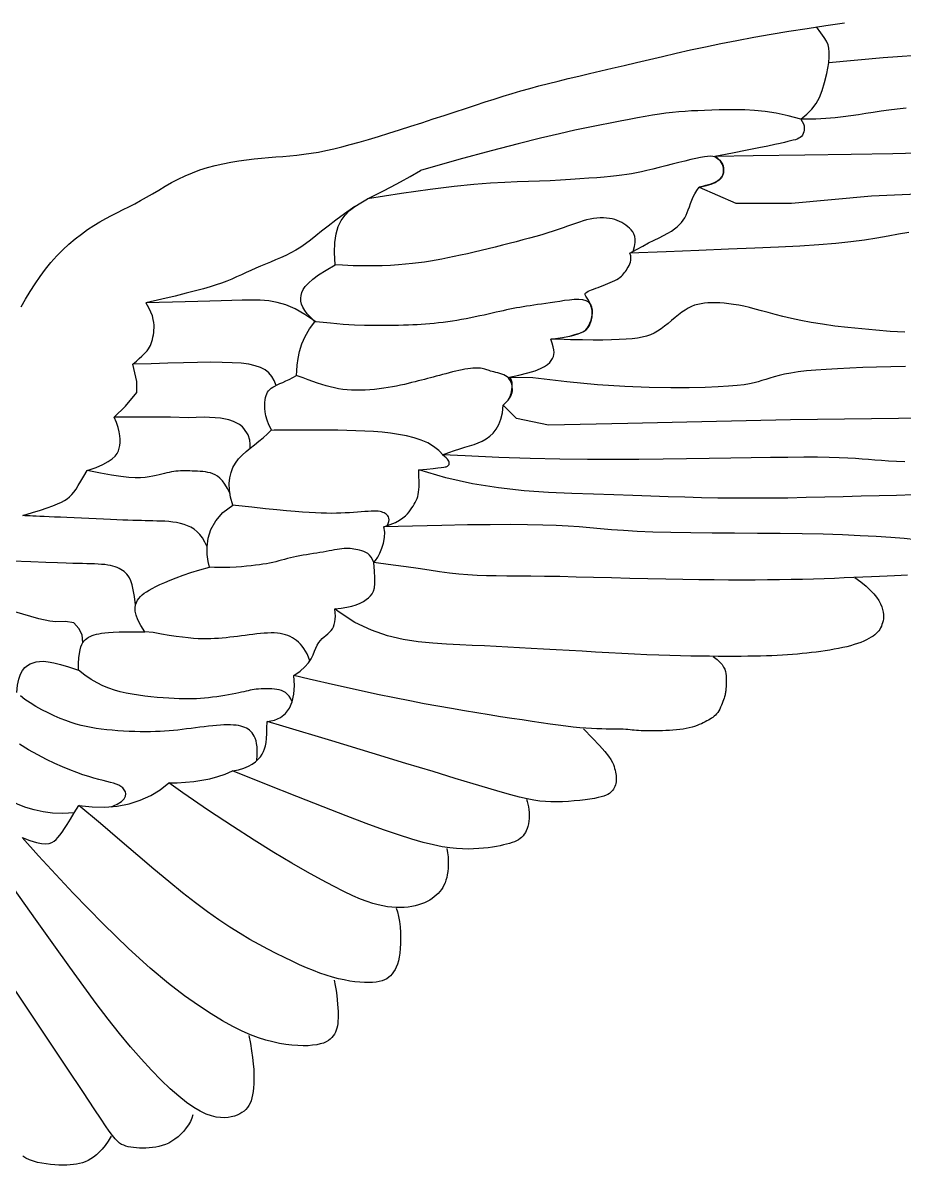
# Model space of a CAD drawing. Header units: millimetres. Extents: x 0 to 687901, y 0 to 346525.
# Drawn here: x 18051 to 18094.1, y 46508.7 to 46564.6 of the extents above; entities that cross this region are included whole.
import ezdxf

# ---------------------------------------------------------------- set-up
doc = ezdxf.new("R2010")
doc.units = ezdxf.units.MM
doc.layers.add('ARQ_Vista 01', color=1, linetype='Continuous')

# ---------------------------------------------------------------- blocks, each defined once
blk = doc.blocks.new('BRASÃO ESTADO PARANÁ')
at = {"layer": 'ARQ_Vista 01'}
for points in [[(3347.929, -30996.94), (3348.193, -30996.485), (3348.467, -30996.029), (3348.753, -30995.578), (3349.052, -30995.139), (3349.366, -30994.715), (3349.696, -30994.311), (3350.04, -30993.93), (3350.395, -30993.572), (3350.757, -30993.236), (3351.125, -30992.923), (3351.494, -30992.634), (3351.861, -30992.369), (3352.224, -30992.128), (3352.58, -30991.912), (3352.93, -30991.715), (3353.276, -30991.532), (3353.618, -30991.359), (3353.959, -30991.191), (3354.301, -30991.022), (3354.644, -30990.847), (3354.991, -30990.662), (3355.342, -30990.462), (3355.7, -30990.251), (3356.065, -30990.033), (3356.439, -30989.814), (3356.823, -30989.597), (3357.219, -30989.388), (3357.628, -30989.191), (3358.051, -30989.01), (3358.489, -30988.85), (3358.938, -30988.71), (3359.397, -30988.587), (3359.86, -30988.482), (3360.325, -30988.392), (3360.788, -30988.316), (3361.245, -30988.252), (3361.694, -30988.199), (3362.13, -30988.155), (3362.557, -30988.117), (3362.977, -30988.083), (3363.392, -30988.049), (3363.806, -30988.014), (3364.22, -30987.972), (3364.638, -30987.923), (3365.063, -30987.863), (3365.497, -30987.789), (3365.943, -30987.701), (3366.404, -30987.599), (3366.883, -30987.483), (3367.383, -30987.352), (3367.908, -30987.206), (3368.46, -30987.046), (3369.042, -30986.871), (3369.656, -30986.681), (3370.294, -30986.48), (3370.95, -30986.27), (3371.615, -30986.056), (3372.28, -30985.839), (3372.937, -30985.623), (3373.578, -30985.413), (3374.196, -30985.21), (3374.783, -30985.017), (3375.345, -30984.835), (3375.888, -30984.662), (3376.417, -30984.496), (3376.939, -30984.336), (3377.461, -30984.182), (3377.989, -30984.033), (3378.53, -30983.886), (3379.088, -30983.741), (3379.666, -30983.597), (3380.264, -30983.452), (3380.882, -30983.305), (3381.521, -30983.155), (3382.181, -30983.002), (3382.864, -30982.843), (3383.57, -30982.677), (3384.299, -30982.504), (3385.053, -30982.324), (3385.835, -30982.14), (3386.647, -30981.952), (3387.49, -30981.762), (3388.366, -30981.572), (3389.279, -30981.383), (3390.229, -30981.196), (3391.218, -30981.012), (3392.242, -30980.833), (3393.296, -30980.658), (3394.375, -30980.486), (3395.475, -30980.319), (3396.589, -30980.156)], [(3401.685, -30982.027), (3398.868, -30982.236), (3395.666, -30982.516)], [(3395.666, -30982.516), (3395.683, -30982.161), (3395.687, -30981.882), (3395.667, -30981.653), (3395.617, -30981.451), (3395.526, -30981.249), (3395.386, -30981.024), (3395.188, -30980.75), (3394.925, -30980.403)], [(3393.994, -30985.849), (3394.358, -30985.56), (3394.656, -30985.258), (3394.9, -30984.931), (3395.1, -30984.569), (3395.266, -30984.158), (3395.408, -30983.687), (3395.538, -30983.143), (3395.666, -30982.516)], [(3400.221, -30985.205), (3399.704, -30985.261), (3399.212, -30985.321), (3398.742, -30985.384), (3398.287, -30985.449), (3397.843, -30985.516), (3397.405, -30985.584), (3396.967, -30985.652), (3396.513, -30985.716), (3396.026, -30985.772), (3395.489, -30985.816), (3394.885, -30985.845), (3394.197, -30985.853), (3393.994, -30985.849)], [(3393.994, -30985.849), (3393.246, -30985.647), (3392.544, -30985.499), (3391.887, -30985.397), (3391.272, -30985.333), (3390.697, -30985.301), (3390.158, -30985.291), (3389.654, -30985.295), (3389.182, -30985.307), (3388.739, -30985.32), (3388.321, -30985.333), (3387.922, -30985.348), (3387.536, -30985.366), (3387.16, -30985.388), (3386.788, -30985.416), (3386.414, -30985.451), (3386.034, -30985.495), (3385.643, -30985.548), (3385.234, -30985.61), (3384.803, -30985.683), (3384.345, -30985.766), (3383.853, -30985.859), (3383.322, -30985.962), (3382.747, -30986.076), (3382.123, -30986.201), (3381.438, -30986.339), (3380.656, -30986.503), (3379.734, -30986.709), (3378.629, -30986.97), (3377.299, -30987.302), (3375.701, -30987.721), (3373.793, -30988.241), (3371.532, -30988.878)], [(3401.66, -30987.845), (3399.442, -30987.888), (3396.976, -30987.932), (3394.232, -30987.976), (3391.185, -30988.022), (3388.915, -30988.052)], [(3393.994, -30985.849), (3394.089, -30985.983), (3394.154, -30986.117), (3394.193, -30986.248), (3394.208, -30986.375), (3394.202, -30986.494), (3394.179, -30986.605), (3394.142, -30986.705), (3394.093, -30986.793), (3394.034, -30986.866), (3393.966, -30986.927), (3393.885, -30986.978), (3393.79, -30987.021), (3393.679, -30987.061), (3393.55, -30987.098), (3393.402, -30987.135), (3393.233, -30987.176), (3393.036, -30987.222), (3392.791, -30987.279), (3392.473, -30987.349), (3392.058, -30987.437), (3391.519, -30987.547), (3390.832, -30987.683), (3389.972, -30987.85), (3388.915, -30988.052)], [(3388.092, -30989.842), (3388.432, -30989.766), (3388.711, -30989.68), (3388.934, -30989.584), (3389.108, -30989.48), (3389.239, -30989.369), (3389.331, -30989.253), (3389.392, -30989.133), (3389.426, -30989.011), (3389.439, -30988.888), (3389.433, -30988.766), (3389.411, -30988.647), (3389.373, -30988.533), (3389.322, -30988.426), (3389.258, -30988.329), (3389.185, -30988.244), (3389.103, -30988.172), (3389.014, -30988.116), (3388.913, -30988.076), (3388.796, -30988.052), (3388.659, -30988.043), (3388.496, -30988.051), (3388.303, -30988.075), (3388.076, -30988.114), (3387.809, -30988.17), (3387.501, -30988.241), (3387.159, -30988.325), (3386.791, -30988.417), (3386.408, -30988.515), (3386.019, -30988.615), (3385.634, -30988.713), (3385.262, -30988.805), (3384.912, -30988.889), (3384.591, -30988.961), (3384.293, -30989.023), (3384.005, -30989.076), (3383.719, -30989.122), (3383.424, -30989.162), (3383.109, -30989.199), (3382.765, -30989.235), (3382.38, -30989.27), (3381.948, -30989.306), (3381.471, -30989.343), (3380.952, -30989.381), (3380.398, -30989.417), (3379.811, -30989.452), (3379.198, -30989.484), (3378.563, -30989.512), (3377.911, -30989.536), (3377.237, -30989.557), (3376.506, -30989.585), (3375.672, -30989.631), (3374.691, -30989.708), (3373.517, -30989.827), (3372.106, -30990), (3370.412, -30990.239), (3368.392, -30990.556)], [(3388.915, -30988.052), (3389.081, -30988.166), (3389.21, -30988.28), (3389.305, -30988.394), (3389.371, -30988.506), (3389.412, -30988.615), (3389.434, -30988.721), (3389.441, -30988.822), (3389.437, -30988.917), (3389.426, -30989.007), (3389.408, -30989.09), (3389.383, -30989.168), (3389.349, -30989.24), (3389.307, -30989.308), (3389.254, -30989.371), (3389.191, -30989.43), (3389.117, -30989.485), (3389.031, -30989.538), (3388.932, -30989.587), (3388.818, -30989.635), (3388.689, -30989.682), (3388.542, -30989.727), (3388.378, -30989.773), (3388.194, -30989.819), (3387.99, -30989.866)], [(3366.49, -30994.446), (3366.453, -30993.733), (3366.472, -30993.128), (3366.546, -30992.618), (3366.672, -30992.189), (3366.847, -30991.827), (3367.07, -30991.519), (3367.339, -30991.251), (3367.651, -30991.009), (3368.004, -30990.782), (3368.396, -30990.559), (3368.828, -30990.333), (3369.297, -30990.097), (3369.804, -30989.841), (3370.346, -30989.558), (3370.922, -30989.239), (3371.532, -30988.878)], [(3400.379, -30992.536), (3399.782, -30992.649), (3399.158, -30992.765), (3398.491, -30992.881), (3397.765, -30992.993), (3396.963, -30993.098), (3396.07, -30993.191), (3395.07, -30993.272), (3393.949, -30993.342), (3392.692, -30993.406), (3391.288, -30993.467), (3389.72, -30993.53), (3387.977, -30993.598), (3386.044, -30993.676), (3383.908, -30993.768)], [(3383.908, -30993.768), (3384.294, -30993.543), (3384.661, -30993.342), (3385.006, -30993.161), (3385.328, -30992.998), (3385.625, -30992.849), (3385.897, -30992.711), (3386.142, -30992.58), (3386.358, -30992.455), (3386.545, -30992.331), (3386.705, -30992.206), (3386.842, -30992.08), (3386.959, -30991.951), (3387.058, -30991.817), (3387.144, -30991.676), (3387.22, -30991.526), (3387.289, -30991.367), (3387.355, -30991.198), (3387.42, -30991.018), (3387.488, -30990.832), (3387.562, -30990.641), (3387.647, -30990.446), (3387.744, -30990.251), (3387.857, -30990.057), (3387.99, -30989.866)], [(3387.99, -30989.866), (3390.162, -30990.802), (3393.453, -30990.81), (3398.182, -30990.379), (3404.06, -30990.115), (3410.143, -30989.945), (3416.198, -30990.623), (3419.697, -30990.874), (3429.009, -30990.265), (3430.093, -30989.737)], [(3367.651, -30991.009), (3367.048, -30991.434), (3366.53, -30991.816), (3366.081, -30992.16), (3365.69, -30992.469), (3365.345, -30992.745), (3365.031, -30992.991), (3364.737, -30993.212), (3364.45, -30993.41), (3364.16, -30993.588), (3363.864, -30993.75), (3363.566, -30993.898), (3363.266, -30994.034), (3362.966, -30994.163), (3362.668, -30994.287), (3362.372, -30994.408), (3362.08, -30994.531), (3361.793, -30994.656), (3361.511, -30994.783), (3361.229, -30994.912), (3360.947, -30995.041), (3360.663, -30995.169), (3360.374, -30995.294), (3360.078, -30995.415), (3359.774, -30995.532), (3359.456, -30995.644), (3359.108, -30995.754), (3358.71, -30995.87), (3358.244, -30995.995), (3357.69, -30996.136), (3357.028, -30996.297), (3356.241, -30996.484), (3355.307, -30996.703)], [(3384.101, -30993.656), (3384.178, -30993.378), (3384.215, -30993.142), (3384.218, -30992.941), (3384.192, -30992.772), (3384.14, -30992.627), (3384.069, -30992.503), (3383.981, -30992.394), (3383.884, -30992.295), (3383.78, -30992.201), (3383.669, -30992.113), (3383.552, -30992.03), (3383.429, -30991.955), (3383.297, -30991.887), (3383.158, -30991.827), (3383.011, -30991.777), (3382.855, -30991.736), (3382.691, -30991.707), (3382.518, -30991.687), (3382.337, -30991.679), (3382.15, -30991.681), (3381.957, -30991.695), (3381.758, -30991.719), (3381.555, -30991.754), (3381.348, -30991.801), (3381.137, -30991.859), (3380.921, -30991.926), (3380.696, -30992.002), (3380.462, -30992.085), (3380.214, -30992.175), (3379.952, -30992.27), (3379.672, -30992.368), (3379.371, -30992.468), (3379.05, -30992.57), (3378.708, -30992.672), (3378.348, -30992.776), (3377.973, -30992.88), (3377.585, -30992.984), (3377.186, -30993.088), (3376.779, -30993.193), (3376.366, -30993.297), (3375.95, -30993.401), (3375.532, -30993.503), (3375.116, -30993.604), (3374.704, -30993.701), (3374.299, -30993.795), (3373.904, -30993.885), (3373.52, -30993.969), (3373.151, -30994.047), (3372.798, -30994.118), (3372.455, -30994.182), (3372.116, -30994.241), (3371.773, -30994.293), (3371.419, -30994.34), (3371.049, -30994.383), (3370.654, -30994.42), (3370.228, -30994.454), (3369.766, -30994.483), (3369.266, -30994.506), (3368.73, -30994.52), (3368.159, -30994.521), (3367.553, -30994.508), (3366.912, -30994.477), (3366.49, -30994.446)], [(3379.236, -30998.838), (3379.919, -30998.743), (3380.448, -30998.638), (3380.844, -30998.524), (3381.128, -30998.406), (3381.321, -30998.284), (3381.444, -30998.161), (3381.519, -30998.041), (3381.565, -30997.925), (3381.601, -30997.815), (3381.63, -30997.711), (3381.652, -30997.613), (3381.668, -30997.518), (3381.677, -30997.425), (3381.68, -30997.335), (3381.677, -30997.245), (3381.667, -30997.154), (3381.652, -30997.063), (3381.631, -30996.97), (3381.605, -30996.879), (3381.575, -30996.79), (3381.542, -30996.704), (3381.505, -30996.622), (3381.466, -30996.546), (3381.424, -30996.476), (3381.382, -30996.414), (3381.342, -30996.358), (3381.306, -30996.308), (3381.278, -30996.263), (3381.26, -30996.22), (3381.257, -30996.18), (3381.27, -30996.141), (3381.303, -30996.101), (3381.358, -30996.06), (3381.433, -30996.018), (3381.527, -30995.974), (3381.635, -30995.929), (3381.756, -30995.882), (3381.887, -30995.833), (3382.026, -30995.782), (3382.17, -30995.73), (3382.316, -30995.676), (3382.462, -30995.62), (3382.607, -30995.562), (3382.747, -30995.503), (3382.882, -30995.443), (3383.009, -30995.381), (3383.126, -30995.319), (3383.231, -30995.255), (3383.323, -30995.191), (3383.402, -30995.125), (3383.472, -30995.058), (3383.533, -30994.988), (3383.59, -30994.915), (3383.642, -30994.84), (3383.694, -30994.76), (3383.746, -30994.676), (3383.8, -30994.588), (3383.853, -30994.494), (3383.9, -30994.393), (3383.938, -30994.286), (3383.962, -30994.17), (3383.968, -30994.046), (3383.951, -30993.912), (3383.908, -30993.768)], [(3365.288, -30997.813), (3365.041, -30997.573), (3364.842, -30997.35), (3364.689, -30997.144), (3364.577, -30996.95), (3364.503, -30996.767), (3364.464, -30996.592), (3364.455, -30996.422), (3364.473, -30996.255), (3364.518, -30996.087), (3364.598, -30995.913), (3364.725, -30995.728), (3364.911, -30995.527), (3365.169, -30995.303), (3365.51, -30995.052), (3365.947, -30994.768), (3366.49, -30994.446)], [(3400.151, -30998.436), (3399.288, -30998.382), (3398.435, -30998.317), (3397.599, -30998.242), (3396.79, -30998.158), (3396.017, -30998.066), (3395.29, -30997.965), (3394.616, -30997.858), (3394.004, -30997.743), (3393.448, -30997.625), (3392.944, -30997.506), (3392.485, -30997.387), (3392.064, -30997.272), (3391.676, -30997.163), (3391.314, -30997.063), (3390.972, -30996.975), (3390.645, -30996.9), (3390.332, -30996.838), (3390.032, -30996.788), (3389.746, -30996.75), (3389.474, -30996.723), (3389.215, -30996.705), (3388.97, -30996.696), (3388.737, -30996.696), (3388.518, -30996.703), (3388.309, -30996.72), (3388.109, -30996.748), (3387.916, -30996.789), (3387.727, -30996.845), (3387.54, -30996.918), (3387.353, -30997.01), (3387.163, -30997.122), (3386.97, -30997.257), (3386.772, -30997.408), (3386.571, -30997.571), (3386.368, -30997.74), (3386.162, -30997.91), (3385.955, -30998.075), (3385.746, -30998.229), (3385.538, -30998.368), (3385.328, -30998.486), (3385.111, -30998.584), (3384.881, -30998.665), (3384.63, -30998.73), (3384.351, -30998.781), (3384.038, -30998.82), (3383.682, -30998.849), (3383.278, -30998.87), (3382.82, -30998.885), (3382.304, -30998.893), (3381.73, -30998.895), (3381.097, -30998.889), (3380.403, -30998.875), (3379.646, -30998.853), (3379.236, -30998.838)], [(3365.34, -30997.812), (3364.703, -30997.377), (3364.122, -30997.052), (3363.582, -30996.822), (3363.069, -30996.671), (3362.567, -30996.584), (3362.063, -30996.545), (3361.541, -30996.538), (3360.987, -30996.549), (3360.39, -30996.564), (3359.751, -30996.581), (3359.075, -30996.599), (3358.367, -30996.618), (3357.631, -30996.638), (3356.872, -30996.659), (3356.096, -30996.681), (3355.307, -30996.703)], [(3380.356, -30998.657), (3380.589, -30998.59), (3380.785, -30998.534), (3380.949, -30998.482), (3381.087, -30998.428), (3381.203, -30998.365), (3381.302, -30998.288), (3381.388, -30998.19), (3381.467, -30998.064), (3381.541, -30997.908), (3381.606, -30997.727), (3381.656, -30997.532), (3381.686, -30997.332), (3381.689, -30997.136), (3381.659, -30996.953), (3381.592, -30996.794), (3381.48, -30996.667), (3381.32, -30996.579), (3381.118, -30996.528), (3380.882, -30996.507), (3380.62, -30996.51), (3380.339, -30996.533), (3380.049, -30996.568), (3379.756, -30996.611), (3379.47, -30996.656), (3379.196, -30996.697), (3378.934, -30996.735), (3378.685, -30996.771), (3378.447, -30996.804), (3378.22, -30996.836), (3378.001, -30996.867), (3377.791, -30996.899), (3377.588, -30996.931), (3377.391, -30996.965), (3377.198, -30997), (3377.007, -30997.037), (3376.815, -30997.076), (3376.62, -30997.118), (3376.421, -30997.161), (3376.214, -30997.208), (3375.998, -30997.257), (3375.77, -30997.309), (3375.532, -30997.362), (3375.284, -30997.418), (3375.029, -30997.473), (3374.768, -30997.529), (3374.501, -30997.583), (3374.231, -30997.635), (3373.959, -30997.685), (3373.686, -30997.732), (3373.413, -30997.774), (3373.141, -30997.814), (3372.871, -30997.85), (3372.603, -30997.882), (3372.339, -30997.911), (3372.08, -30997.936), (3371.825, -30997.958), (3371.576, -30997.977), (3371.328, -30997.992), (3371.075, -30998.005), (3370.812, -30998.015), (3370.534, -30998.024), (3370.235, -30998.031), (3369.91, -30998.036), (3369.554, -30998.041), (3369.16, -30998.045), (3368.716, -30998.044), (3368.212, -30998.034), (3367.634, -30998.01), (3366.971, -30997.968), (3366.21, -30997.903), (3365.34, -30997.812), (3365.279, -30997.804)], [(3354.539, -31000.325), (3354.74, -31000.145), (3354.913, -30999.99), (3355.06, -30999.855), (3355.184, -30999.735), (3355.288, -30999.626), (3355.375, -30999.524), (3355.449, -30999.424), (3355.512, -30999.323), (3355.568, -30999.215), (3355.616, -30999.102), (3355.658, -30998.983), (3355.693, -30998.859), (3355.723, -30998.73), (3355.747, -30998.596), (3355.766, -30998.458), (3355.78, -30998.317), (3355.79, -30998.171), (3355.79, -30998.017), (3355.776, -30997.852), (3355.743, -30997.672), (3355.686, -30997.473), (3355.599, -30997.251), (3355.478, -30997.002), (3355.318, -30996.722)], [(3364.209, -31000.996), (3364.216, -31000.717), (3364.242, -31000.378), (3364.296, -30999.991), (3364.386, -30999.57), (3364.521, -30999.128), (3364.711, -30998.679), (3364.963, -30998.236), (3365.288, -30997.813)], [(3400.19, -31000.45), (3399.315, -31000.474), (3398.471, -31000.5), (3397.661, -31000.526), (3396.892, -31000.556), (3396.169, -31000.589), (3395.498, -31000.627), (3394.884, -31000.671), (3394.332, -31000.723), (3393.845, -31000.782), (3393.419, -31000.848), (3393.046, -31000.919), (3392.718, -31000.994), (3392.427, -31001.07), (3392.165, -31001.147), (3391.926, -31001.221), (3391.701, -31001.293), (3391.481, -31001.36), (3391.246, -31001.422), (3390.976, -31001.479), (3390.648, -31001.532), (3390.242, -31001.579), (3389.737, -31001.621), (3389.111, -31001.658), (3388.343, -31001.69), (3387.415, -31001.714), (3386.319, -31001.723), (3385.051, -31001.703), (3383.606, -31001.645), (3381.981, -31001.537), (3380.17, -31001.367), (3378.17, -31001.124), (3376.689, -31001.1)], [(3376.689, -31001.1), (3377.348, -31000.968), (3377.879, -31000.838), (3378.298, -31000.708), (3378.621, -31000.581), (3378.863, -31000.456), (3379.04, -31000.334), (3379.167, -31000.216), (3379.259, -31000.101), (3379.33, -30999.99), (3379.381, -30999.876), (3379.412, -30999.756), (3379.422, -30999.622), (3379.41, -30999.469), (3379.375, -30999.291), (3379.318, -30999.083), (3379.236, -30998.838)], [(3353.434, -31003.445), (3353.434, -31003.445), (3354.103, -31002.8), (3354.778, -31001.987), (3354.777, -31001.337), (3354.539, -31000.325)], [(3362.997, -31001.576), (3362.881, -31001.287), (3362.739, -31001.04), (3362.564, -31000.832), (3362.348, -31000.66), (3362.085, -31000.52), (3361.766, -31000.411), (3361.385, -31000.329), (3360.934, -31000.27), (3360.407, -31000.233), (3359.803, -31000.214), (3359.121, -31000.21), (3358.361, -31000.219), (3357.523, -31000.238), (3356.607, -31000.263), (3355.612, -31000.293), (3354.539, -31000.325)], [(3376.418, -31002.742), (3376.578, -31002.586), (3376.703, -31002.447), (3376.799, -31002.32), (3376.868, -31002.204), (3376.915, -31002.096), (3376.943, -31001.993), (3376.957, -31001.893), (3376.96, -31001.794), (3376.956, -31001.694), (3376.944, -31001.593), (3376.923, -31001.494), (3376.892, -31001.396), (3376.85, -31001.304), (3376.796, -31001.216), (3376.729, -31001.136), (3376.648, -31001.065), (3376.553, -31001.003), (3376.446, -31000.951), (3376.332, -31000.906), (3376.212, -31000.867), (3376.092, -31000.833), (3375.975, -31000.804), (3375.864, -31000.776), (3375.762, -31000.75), (3375.673, -31000.724), (3375.595, -31000.698), (3375.524, -31000.674), (3375.457, -31000.65), (3375.391, -31000.628), (3375.324, -31000.608), (3375.253, -31000.59), (3375.173, -31000.576), (3375.084, -31000.565), (3374.984, -31000.557), (3374.873, -31000.554), (3374.752, -31000.556), (3374.62, -31000.563), (3374.477, -31000.576), (3374.324, -31000.595), (3374.16, -31000.621), (3373.985, -31000.653), (3373.802, -31000.691), (3373.612, -31000.734), (3373.419, -31000.781), (3373.223, -31000.831), (3373.027, -31000.882), (3372.834, -31000.933), (3372.646, -31000.984), (3372.464, -31001.033), (3372.287, -31001.081), (3372.112, -31001.127), (3371.938, -31001.174), (3371.763, -31001.22), (3371.584, -31001.266), (3371.4, -31001.313), (3371.208, -31001.361), (3371.007, -31001.411), (3370.797, -31001.462), (3370.578, -31001.513), (3370.35, -31001.563), (3370.114, -31001.612), (3369.87, -31001.658), (3369.618, -31001.702), (3369.358, -31001.742), (3369.092, -31001.778), (3368.82, -31001.808), (3368.545, -31001.833), (3368.269, -31001.85), (3367.994, -31001.86), (3367.721, -31001.861), (3367.452, -31001.854), (3367.19, -31001.836), (3366.936, -31001.807), (3366.688, -31001.768), (3366.443, -31001.719), (3366.198, -31001.661), (3365.952, -31001.593), (3365.702, -31001.517), (3365.444, -31001.434), (3365.177, -31001.342), (3364.898, -31001.243), (3364.604, -31001.137), (3364.293, -31001.022), (3364.209, -31000.99)], [(3362.721, -31004.197), (3362.572, -31003.899), (3362.464, -31003.624), (3362.389, -31003.372), (3362.345, -31003.142), (3362.324, -31002.934), (3362.323, -31002.746), (3362.335, -31002.577), (3362.356, -31002.426), (3362.381, -31002.293), (3362.412, -31002.176), (3362.45, -31002.071), (3362.496, -31001.978), (3362.554, -31001.895), (3362.624, -31001.818), (3362.709, -31001.747), (3362.81, -31001.678), (3362.929, -31001.611), (3363.065, -31001.542), (3363.218, -31001.471), (3363.387, -31001.394), (3363.571, -31001.31), (3363.77, -31001.217), (3363.983, -31001.113), (3364.209, -31000.996)], [(3419.714, -31001.077), (3420.17, -31002.291), (3418.953, -31002.962), (3416.161, -31003.563), (3411.155, -31003.928), (3404.552, -31003.476), (3393.387, -31003.601), (3383.772, -31003.833), (3379.093, -31003.926), (3377.211, -31003.53), (3376.418, -31002.742)], [(3376.418, -31002.742), (3376.542, -31002.632), (3376.641, -31002.532), (3376.719, -31002.437), (3376.779, -31002.346), (3376.824, -31002.254), (3376.858, -31002.157), (3376.885, -31002.052), (3376.907, -31001.936), (3376.927, -31001.807), (3376.942, -31001.67), (3376.948, -31001.532), (3376.941, -31001.402), (3376.915, -31001.287), (3376.868, -31001.193), (3376.794, -31001.128), (3376.689, -31001.1)], [(3372.824, -31005.668), (3373.198, -31005.531), (3373.542, -31005.417), (3373.861, -31005.319), (3374.158, -31005.231), (3374.434, -31005.147), (3374.694, -31005.061), (3374.941, -31004.967), (3375.177, -31004.859), (3375.404, -31004.731), (3375.62, -31004.577), (3375.819, -31004.389), (3375.997, -31004.163), (3376.151, -31003.892), (3376.275, -31003.568), (3376.366, -31003.187), (3376.418, -31002.742)], [(3351.843, -31006.599), (3352.36, -31006.414), (3352.769, -31006.24), (3353.085, -31006.073), (3353.32, -31005.912), (3353.489, -31005.754), (3353.605, -31005.598), (3353.681, -31005.441), (3353.731, -31005.281), (3353.766, -31005.115), (3353.786, -31004.941), (3353.788, -31004.752), (3353.77, -31004.545), (3353.728, -31004.315), (3353.659, -31004.058), (3353.562, -31003.77), (3353.433, -31003.445)], [(3361.468, -31005.28), (3361.475, -31005.037), (3361.45, -31004.805), (3361.348, -31004.485), (3361.1, -31004.113), (3361.021, -31004.029), (3360.83, -31003.882), (3360.474, -31003.706), (3360.197, -31003.616), (3359.721, -31003.518), (3358.74, -31003.458), (3357.8, -31003.482), (3356.758, -31003.454), (3355.894, -31003.454), (3354.989, -31003.453), (3353.433, -31003.445)], [(3400.147, -31006.087), (3399.651, -31006.065), (3399.19, -31006.041), (3398.766, -31006.014), (3398.376, -31005.984), (3398.003, -31005.953), (3397.627, -31005.923), (3397.228, -31005.893), (3396.786, -31005.867), (3396.278, -31005.845), (3395.687, -31005.829), (3394.99, -31005.82), (3394.172, -31005.82), (3393.24, -31005.827), (3392.205, -31005.84), (3391.077, -31005.857), (3389.868, -31005.876), (3388.588, -31005.897), (3387.248, -31005.917), (3385.86, -31005.935), (3384.43, -31005.948), (3382.947, -31005.955), (3381.394, -31005.95), (3379.755, -31005.93), (3378.015, -31005.891), (3376.157, -31005.829), (3374.165, -31005.742), (3372.824, -31005.668)], [(3360.434, -31008.645), (3360.31, -31008.182), (3360.242, -31007.761), (3360.226, -31007.378), (3360.259, -31007.03), (3360.335, -31006.714), (3360.451, -31006.425), (3360.602, -31006.162), (3360.784, -31005.919), (3360.993, -31005.695), (3361.223, -31005.484), (3361.468, -31005.28), (3361.722, -31005.079), (3361.98, -31004.876), (3362.237, -31004.664), (3362.485, -31004.44), (3362.721, -31004.197)], [(3372.886, -31005.717), (3372.619, -31005.425), (3372.307, -31005.178), (3371.955, -31004.972), (3371.566, -31004.802), (3371.147, -31004.665), (3370.702, -31004.555), (3370.235, -31004.468), (3369.752, -31004.4), (3369.256, -31004.346), (3368.75, -31004.305), (3368.235, -31004.274), (3367.713, -31004.252), (3367.185, -31004.237), (3366.653, -31004.228), (3366.118, -31004.222), (3365.581, -31004.218), (3365.044, -31004.214), (3364.507, -31004.212), (3363.97, -31004.212), (3363.43, -31004.215), (3362.89, -31004.223), (3362.69, -31004.229)], [(3371.429, -31006.566), (3371.905, -31006.516), (3372.276, -31006.478), (3372.556, -31006.448), (3372.759, -31006.425), (3372.9, -31006.407), (3372.992, -31006.392), (3373.051, -31006.379), (3373.091, -31006.366), (3373.123, -31006.351), (3373.151, -31006.333), (3373.174, -31006.313), (3373.193, -31006.291), (3373.207, -31006.266), (3373.217, -31006.238), (3373.224, -31006.207), (3373.227, -31006.174), (3373.226, -31006.136), (3373.218, -31006.095), (3373.199, -31006.047), (3373.167, -31005.992), (3373.117, -31005.928), (3373.045, -31005.853), (3372.949, -31005.767), (3372.824, -31005.668)], [(3348.041, -31009.264), (3348.604, -31009.088), (3349.081, -31008.935), (3349.48, -31008.802), (3349.812, -31008.684), (3350.086, -31008.576), (3350.312, -31008.473), (3350.5, -31008.371), (3350.659, -31008.265), (3350.799, -31008.151), (3350.926, -31008.022), (3351.05, -31007.873), (3351.175, -31007.697), (3351.31, -31007.487), (3351.462, -31007.239), (3351.637, -31006.945), (3351.843, -31006.599)], [(3360.276, -31007.972), (3360.118, -31007.656), (3359.968, -31007.402), (3359.824, -31007.202), (3359.683, -31007.048), (3359.544, -31006.934), (3359.405, -31006.85), (3359.265, -31006.79), (3359.121, -31006.747), (3358.973, -31006.713), (3358.82, -31006.687), (3358.665, -31006.667), (3358.509, -31006.653), (3358.352, -31006.643), (3358.197, -31006.636), (3358.044, -31006.632), (3357.895, -31006.628), (3357.751, -31006.625), (3357.611, -31006.623), (3357.475, -31006.623), (3357.341, -31006.626), (3357.21, -31006.632), (3357.078, -31006.643), (3356.947, -31006.659), (3356.815, -31006.681), (3356.681, -31006.71), (3356.543, -31006.744), (3356.399, -31006.782), (3356.245, -31006.823), (3356.081, -31006.865), (3355.903, -31006.905), (3355.709, -31006.944), (3355.497, -31006.978), (3355.262, -31007.007), (3354.993, -31007.025), (3354.675, -31007.026), (3354.293, -31007.006), (3353.833, -31006.959), (3353.281, -31006.879), (3352.623, -31006.761), (3351.843, -31006.599)], [(3369.367, -31009.929), (3369.745, -31009.799), (3370.053, -31009.667), (3370.299, -31009.536), (3370.494, -31009.406), (3370.646, -31009.279), (3370.765, -31009.154), (3370.861, -31009.033), (3370.944, -31008.917), (3371.021, -31008.806), (3371.093, -31008.698), (3371.16, -31008.592), (3371.222, -31008.486), (3371.277, -31008.377), (3371.325, -31008.263), (3371.365, -31008.143), (3371.397, -31008.014), (3371.42, -31007.874), (3371.435, -31007.723), (3371.444, -31007.56), (3371.448, -31007.386), (3371.447, -31007.2), (3371.442, -31007.001), (3371.436, -31006.79), (3371.429, -31006.566)], [(3400.662, -31008.04), (3399.663, -31008.068), (3398.631, -31008.097), (3397.575, -31008.126), (3396.5, -31008.155), (3395.416, -31008.182), (3394.328, -31008.205), (3393.245, -31008.225), (3392.175, -31008.238), (3391.123, -31008.244), (3390.098, -31008.242), (3389.104, -31008.23), (3388.128, -31008.211), (3387.154, -31008.184), (3386.166, -31008.152), (3385.149, -31008.116), (3384.085, -31008.077), (3382.96, -31008.038), (3381.757, -31007.998), (3380.465, -31007.957), (3379.092, -31007.896), (3377.649, -31007.795), (3376.149, -31007.632), (3374.604, -31007.387), (3373.027, -31007.039), (3371.429, -31006.566)], [(3400.799, -31010.692), (3400.102, -31010.626), (3399.323, -31010.562), (3398.458, -31010.503), (3397.504, -31010.45), (3396.458, -31010.405), (3395.316, -31010.369), (3394.081, -31010.343), (3392.777, -31010.325), (3391.437, -31010.313), (3390.09, -31010.303), (3388.768, -31010.293), (3387.501, -31010.28), (3386.321, -31010.261), (3385.258, -31010.234), (3384.334, -31010.197), (3383.528, -31010.151), (3382.813, -31010.099), (3382.157, -31010.044), (3381.532, -31009.989), (3380.909, -31009.937), (3380.257, -31009.89), (3379.549, -31009.851), (3378.755, -31009.822), (3377.854, -31009.804), (3376.827, -31009.797), (3375.653, -31009.801), (3374.313, -31009.817), (3372.787, -31009.845), (3371.056, -31009.884), (3369.367, -31009.929)], [(3359.066, -31012.309), (3358.979, -31011.974), (3358.922, -31011.565), (3358.916, -31011.101), (3358.984, -31010.602), (3359.147, -31010.088), (3359.428, -31009.577), (3359.85, -31009.09), (3360.434, -31008.645)], [(3369.556, -31009.864), (3369.623, -31009.726), (3369.662, -31009.607), (3369.676, -31009.506), (3369.669, -31009.419), (3369.645, -31009.346), (3369.607, -31009.283), (3369.56, -31009.23), (3369.505, -31009.183), (3369.447, -31009.142), (3369.383, -31009.105), (3369.312, -31009.074), (3369.232, -31009.047), (3369.14, -31009.027), (3369.034, -31009.012), (3368.913, -31009.004), (3368.773, -31009.001), (3368.614, -31009.005), (3368.437, -31009.013), (3368.243, -31009.026), (3368.034, -31009.042), (3367.812, -31009.059), (3367.578, -31009.076), (3367.336, -31009.093), (3367.085, -31009.108), (3366.828, -31009.12), (3366.562, -31009.128), (3366.282, -31009.131), (3365.985, -31009.13), (3365.668, -31009.123), (3365.327, -31009.11), (3364.958, -31009.09), (3364.557, -31009.063), (3364.119, -31009.028), (3363.622, -31008.983), (3363.046, -31008.926), (3362.365, -31008.855), (3361.559, -31008.768), (3360.605, -31008.663), (3360.434, -31008.644)], [(3358.916, -31011.101), (3358.788, -31010.825), (3358.647, -31010.587), (3358.494, -31010.385), (3358.328, -31010.215), (3358.152, -31010.073), (3357.965, -31009.957), (3357.767, -31009.863), (3357.56, -31009.787), (3357.344, -31009.727), (3357.12, -31009.681), (3356.891, -31009.646), (3356.658, -31009.621), (3356.423, -31009.603), (3356.187, -31009.591), (3355.953, -31009.584), (3355.723, -31009.578), (3355.496, -31009.572), (3355.269, -31009.567), (3355.036, -31009.561), (3354.791, -31009.554), (3354.53, -31009.546), (3354.247, -31009.537), (3353.936, -31009.525), (3353.591, -31009.512), (3353.211, -31009.497), (3352.802, -31009.479), (3352.373, -31009.461), (3351.933, -31009.441), (3351.492, -31009.422), (3351.059, -31009.402), (3350.643, -31009.383), (3350.254, -31009.365), (3349.899, -31009.349), (3349.58, -31009.334), (3349.294, -31009.321), (3349.042, -31009.309), (3348.822, -31009.299), (3348.633, -31009.291), (3348.475, -31009.283), (3348.346, -31009.278), (3348.246, -31009.273), (3348.17, -31009.269), (3348.116, -31009.267), (3348.08, -31009.265), (3348.058, -31009.264), (3348.046, -31009.264), (3348.042, -31009.264), (3348.041, -31009.264), (3348.041, -31009.264), (3348.041, -31009.264), (3348.041, -31009.264), (3348.041, -31009.264), (3348.041, -31009.264), (3348.041, -31009.264), (3348.041, -31009.264), (3348.041, -31009.264), (3348.041, -31009.264), (3348.041, -31009.264), (3348.041, -31009.264), (3348.041, -31009.264), (3348.041, -31009.264), (3348.041, -31009.264), (3348.041, -31009.264), (3348.041, -31009.264)], [(3368.767, -31012.039), (3368.877, -31011.917), (3369.003, -31011.727), (3369.132, -31011.482), (3369.25, -31011.196), (3369.346, -31010.884), (3369.406, -31010.56), (3369.417, -31010.237), (3369.367, -31009.929)], [(3400.297, -31012.788), (3399.929, -31012.807), (3399.533, -31012.825), (3399.108, -31012.844), (3398.656, -31012.863), (3398.175, -31012.883), (3397.666, -31012.904), (3397.131, -31012.926), (3396.57, -31012.949), (3395.985, -31012.971), (3395.378, -31012.992), (3394.75, -31013.012), (3394.102, -31013.03), (3393.435, -31013.046), (3392.75, -31013.058), (3392.042, -31013.068), (3391.307, -31013.074), (3390.538, -31013.076), (3389.732, -31013.075), (3388.881, -31013.068), (3387.981, -31013.058), (3387.027, -31013.042), (3386.018, -31013.021), (3384.968, -31012.997), (3383.895, -31012.97), (3382.82, -31012.943), (3381.76, -31012.916), (3380.734, -31012.892), (3379.761, -31012.871), (3378.859, -31012.855), (3378.043, -31012.845), (3377.305, -31012.839), (3376.631, -31012.834), (3376.01, -31012.826), (3375.427, -31012.814), (3374.872, -31012.793), (3374.329, -31012.762), (3373.788, -31012.717), (3373.235, -31012.655), (3372.66, -31012.58), (3372.05, -31012.493), (3371.396, -31012.396), (3370.687, -31012.292), (3369.911, -31012.184), (3369.057, -31012.073), (3368.767, -31012.039)], [(3368.767, -31012.039), (3368.699, -31011.857), (3368.615, -31011.71), (3368.518, -31011.594), (3368.41, -31011.504), (3368.296, -31011.435), (3368.176, -31011.384), (3368.056, -31011.344), (3367.936, -31011.313), (3367.821, -31011.285), (3367.708, -31011.261), (3367.597, -31011.24), (3367.486, -31011.224), (3367.374, -31011.213), (3367.26, -31011.207), (3367.141, -31011.207), (3367.018, -31011.213), (3366.888, -31011.226), (3366.751, -31011.244), (3366.608, -31011.267), (3366.457, -31011.293), (3366.299, -31011.323), (3366.134, -31011.354), (3365.961, -31011.386), (3365.78, -31011.418), (3365.592, -31011.449), (3365.397, -31011.479), (3365.199, -31011.51), (3364.998, -31011.541), (3364.797, -31011.572), (3364.597, -31011.606), (3364.4, -31011.641), (3364.209, -31011.679), (3364.025, -31011.719), (3363.846, -31011.762), (3363.67, -31011.807), (3363.498, -31011.852), (3363.326, -31011.897), (3363.154, -31011.942), (3362.98, -31011.986), (3362.801, -31012.028), (3362.618, -31012.067), (3362.426, -31012.104), (3362.224, -31012.138), (3362.008, -31012.171), (3361.777, -31012.201), (3361.526, -31012.23), (3361.255, -31012.257), (3360.959, -31012.282), (3360.634, -31012.306), (3360.268, -31012.323), (3359.846, -31012.33), (3359.354, -31012.323), (3359.066, -31012.309)], [(3354.691, -31014.541), (3354.626, -31014.045), (3354.558, -31013.651), (3354.488, -31013.345), (3354.415, -31013.113), (3354.34, -31012.942), (3354.262, -31012.816), (3354.182, -31012.722), (3354.099, -31012.646), (3354.013, -31012.576), (3353.922, -31012.509), (3353.826, -31012.447), (3353.723, -31012.389), (3353.611, -31012.336), (3353.489, -31012.289), (3353.355, -31012.248), (3353.208, -31012.213), (3353.047, -31012.185), (3352.872, -31012.162), (3352.684, -31012.145), (3352.483, -31012.131), (3352.27, -31012.121), (3352.046, -31012.113), (3351.811, -31012.106), (3351.565, -31012.1), (3351.304, -31012.093), (3350.995, -31012.085), (3350.6, -31012.073), (3350.079, -31012.056), (3349.395, -31012.033), (3348.51, -31012.001), (3347.384, -31011.96)], [(3366.466, -31014.778), (3366.844, -31014.737), (3367.179, -31014.68), (3367.475, -31014.609), (3367.735, -31014.526), (3367.961, -31014.433), (3368.157, -31014.333), (3368.324, -31014.228), (3368.466, -31014.118), (3368.585, -31014.005), (3368.682, -31013.877), (3368.756, -31013.721), (3368.806, -31013.523), (3368.832, -31013.269), (3368.835, -31012.946), (3368.813, -31012.541), (3368.767, -31012.039)], [(3355.242, -31016.122), (3354.998, -31015.746), (3354.828, -31015.423), (3354.721, -31015.146), (3354.67, -31014.911), (3354.663, -31014.711), (3354.691, -31014.541), (3354.745, -31014.395), (3354.816, -31014.267), (3354.895, -31014.152), (3354.984, -31014.047), (3355.085, -31013.948), (3355.203, -31013.853), (3355.34, -31013.76), (3355.498, -31013.664), (3355.682, -31013.565), (3355.894, -31013.458), (3356.138, -31013.341), (3356.416, -31013.215), (3356.735, -31013.08), (3357.097, -31012.938), (3357.507, -31012.789), (3357.969, -31012.634), (3358.487, -31012.474), (3359.066, -31012.309)], [(3351.583, -31016.762), (3351.583, -31016.762), (3351.538, -31016.309), (3351.335, -31015.93), (3351.047, -31015.602), (3350.55, -31015.515), (3349.981, -31015.546), (3349.636, -31015.503), (3348.982, -31015.364), (3347.564, -31014.95), (3346.939, -31014.724), (3346.374, -31014.509), (3345.937, -31014.343), (3344.951, -31013.883), (3344.51, -31013.614), (3344.025, -31013.317)], [(3397.19, -31012.924), (3397.552, -31013.185), (3397.857, -31013.432), (3398.11, -31013.665), (3398.317, -31013.884), (3398.482, -31014.091), (3398.611, -31014.287), (3398.71, -31014.471), (3398.782, -31014.644), (3398.834, -31014.807), (3398.868, -31014.961), (3398.885, -31015.106), (3398.889, -31015.242), (3398.879, -31015.369), (3398.86, -31015.489), (3398.833, -31015.601), (3398.799, -31015.705), (3398.761, -31015.804), (3398.717, -31015.896), (3398.666, -31015.983), (3398.608, -31016.067), (3398.54, -31016.147), (3398.462, -31016.225), (3398.373, -31016.301), (3398.27, -31016.377), (3398.153, -31016.454), (3398.022, -31016.53), (3397.877, -31016.605), (3397.718, -31016.679), (3397.545, -31016.751), (3397.359, -31016.821), (3397.159, -31016.887), (3396.946, -31016.95), (3396.72, -31017.009), (3396.482, -31017.064), (3396.235, -31017.115), (3395.979, -31017.163), (3395.716, -31017.207), (3395.448, -31017.248), (3395.177, -31017.287), (3394.905, -31017.323), (3394.631, -31017.357), (3394.357, -31017.389), (3394.08, -31017.418), (3393.799, -31017.445), (3393.513, -31017.469), (3393.221, -31017.491), (3392.922, -31017.51), (3392.614, -31017.527), (3392.297, -31017.542), (3391.967, -31017.554), (3391.622, -31017.563), (3391.261, -31017.571), (3390.881, -31017.576), (3390.479, -31017.579), (3390.053, -31017.581), (3389.601, -31017.581), (3389.12, -31017.58), (3388.611, -31017.576), (3388.072, -31017.57), (3387.502, -31017.561), (3386.902, -31017.548), (3386.27, -31017.531), (3385.606, -31017.509), (3384.909, -31017.481), (3384.18, -31017.448), (3383.426, -31017.411), (3382.653, -31017.369), (3381.871, -31017.325), (3381.087, -31017.28), (3380.308, -31017.234), (3379.542, -31017.19), (3378.796, -31017.147), (3378.077, -31017.107), (3377.377, -31017.07), (3376.688, -31017.034), (3376, -31016.999), (3375.303, -31016.964), (3374.59, -31016.928), (3373.85, -31016.89), (3373.075, -31016.85), (3372.258, -31016.802), (3371.4, -31016.724), (3370.506, -31016.589), (3369.581, -31016.37), (3368.629, -31016.04), (3367.654, -31015.571), (3366.661, -31014.938), (3366.466, -31014.778)], [(3364.046, -31018.715), (3364.412, -31018.456), (3364.696, -31018.202), (3364.91, -31017.953), (3365.068, -31017.715), (3365.186, -31017.488), (3365.275, -31017.278), (3365.352, -31017.086), (3365.428, -31016.915), (3365.517, -31016.768), (3365.617, -31016.641), (3365.724, -31016.53), (3365.835, -31016.43), (3365.946, -31016.337), (3366.055, -31016.247), (3366.156, -31016.154), (3366.248, -31016.056), (3366.326, -31015.947), (3366.39, -31015.826), (3366.439, -31015.692), (3366.475, -31015.544), (3366.495, -31015.379), (3366.501, -31015.198), (3366.491, -31014.998), (3366.466, -31014.778)], [(3351.316, -31018.401), (3351.324, -31018.003), (3351.343, -31017.674), (3351.373, -31017.404), (3351.413, -31017.187), (3351.462, -31017.013), (3351.519, -31016.874), (3351.583, -31016.762), (3351.655, -31016.669), (3351.733, -31016.588), (3351.817, -31016.516), (3351.91, -31016.452), (3352.011, -31016.397), (3352.123, -31016.349), (3352.245, -31016.307), (3352.379, -31016.27), (3352.525, -31016.239), (3352.687, -31016.211), (3352.875, -31016.186), (3353.102, -31016.166), (3353.379, -31016.15), (3353.719, -31016.137), (3354.135, -31016.128), (3354.639, -31016.123), (3355.242, -31016.122)], [(3364.989, -31017.834), (3364.915, -31017.623), (3364.832, -31017.434), (3364.742, -31017.264), (3364.645, -31017.112), (3364.542, -31016.976), (3364.434, -31016.854), (3364.322, -31016.745), (3364.205, -31016.647), (3364.086, -31016.558), (3363.962, -31016.479), (3363.833, -31016.409), (3363.698, -31016.349), (3363.556, -31016.299), (3363.406, -31016.258), (3363.246, -31016.227), (3363.075, -31016.206), (3362.893, -31016.195), (3362.701, -31016.194), (3362.5, -31016.2), (3362.291, -31016.212), (3362.076, -31016.231), (3361.856, -31016.254), (3361.633, -31016.28), (3361.407, -31016.308), (3361.179, -31016.338), (3360.952, -31016.367), (3360.723, -31016.397), (3360.495, -31016.426), (3360.267, -31016.453), (3360.039, -31016.478), (3359.813, -31016.5), (3359.587, -31016.519), (3359.362, -31016.533), (3359.134, -31016.542), (3358.899, -31016.546), (3358.653, -31016.544), (3358.39, -31016.534), (3358.108, -31016.516), (3357.801, -31016.489), (3357.466, -31016.453), (3357.097, -31016.405), (3356.689, -31016.344), (3356.234, -31016.264), (3355.726, -31016.163), (3355.242, -31016.122)], [(3347.672, -31019.71), (3347.718, -31019.273), (3347.792, -31018.917), (3347.891, -31018.632), (3348.012, -31018.411), (3348.15, -31018.242), (3348.304, -31018.116), (3348.469, -31018.024), (3348.643, -31017.956), (3348.825, -31017.905), (3349.026, -31017.873), (3349.257, -31017.867), (3349.531, -31017.892), (3349.862, -31017.952), (3350.261, -31018.054), (3350.741, -31018.201), (3351.316, -31018.401)], [(3388.833, -31017.585), (3389.051, -31017.755), (3389.221, -31017.914), (3389.35, -31018.065), (3389.444, -31018.207), (3389.509, -31018.343), (3389.552, -31018.473), (3389.577, -31018.599), (3389.59, -31018.722), (3389.598, -31018.843), (3389.601, -31018.96), (3389.601, -31019.074), (3389.598, -31019.183), (3389.592, -31019.286), (3389.585, -31019.381), (3389.578, -31019.469), (3389.57, -31019.547), (3389.563, -31019.615), (3389.556, -31019.676), (3389.549, -31019.733), (3389.54, -31019.789), (3389.528, -31019.845), (3389.513, -31019.907), (3389.493, -31019.975), (3389.469, -31020.054), (3389.439, -31020.146), (3389.403, -31020.247), (3389.362, -31020.356), (3389.316, -31020.468), (3389.266, -31020.581), (3389.211, -31020.692), (3389.153, -31020.797), (3389.091, -31020.893), (3389.025, -31020.978), (3388.956, -31021.053), (3388.884, -31021.12), (3388.807, -31021.18), (3388.726, -31021.235), (3388.64, -31021.288), (3388.549, -31021.339), (3388.452, -31021.391), (3388.35, -31021.445), (3388.242, -31021.501), (3388.126, -31021.556), (3388.002, -31021.611), (3387.869, -31021.665), (3387.727, -31021.715), (3387.574, -31021.762), (3387.41, -31021.804), (3387.234, -31021.84), (3387.047, -31021.871), (3386.853, -31021.896), (3386.653, -31021.918), (3386.448, -31021.935), (3386.242, -31021.949), (3386.035, -31021.961), (3385.831, -31021.97), (3385.63, -31021.977), (3385.434, -31021.982), (3385.244, -31021.985), (3385.061, -31021.986), (3384.886, -31021.984), (3384.72, -31021.981), (3384.564, -31021.975), (3384.419, -31021.966), (3384.285, -31021.955), (3384.158, -31021.942), (3384.036, -31021.929), (3383.914, -31021.915), (3383.789, -31021.902), (3383.655, -31021.89), (3383.51, -31021.881), (3383.35, -31021.874), (3383.171, -31021.872), (3382.972, -31021.871), (3382.752, -31021.872), (3382.509, -31021.871), (3382.244, -31021.867), (3381.955, -31021.859), (3381.641, -31021.845), (3381.302, -31021.822), (3380.936, -31021.791), (3380.543, -31021.751), (3380.12, -31021.701), (3379.668, -31021.644), (3379.185, -31021.578), (3378.669, -31021.505), (3378.121, -31021.425), (3377.537, -31021.337), (3376.919, -31021.244), (3376.267, -31021.143), (3375.583, -31021.035), (3374.869, -31020.92), (3374.126, -31020.796), (3373.358, -31020.664), (3372.564, -31020.523), (3371.748, -31020.373), (3370.905, -31020.212), (3369.999, -31020.031), (3368.992, -31019.822), (3367.843, -31019.574), (3366.511, -31019.278), (3364.955, -31018.925), (3364.046, -31018.715)], [(3363.957, -31020.266), (3363.861, -31020.083), (3363.761, -31019.934), (3363.658, -31019.814), (3363.55, -31019.721), (3363.435, -31019.65), (3363.314, -31019.597), (3363.185, -31019.559), (3363.047, -31019.532), (3362.9, -31019.513), (3362.746, -31019.499), (3362.587, -31019.492), (3362.427, -31019.49), (3362.268, -31019.493), (3362.114, -31019.501), (3361.966, -31019.512), (3361.828, -31019.526), (3361.7, -31019.543), (3361.582, -31019.562), (3361.466, -31019.584), (3361.351, -31019.609), (3361.23, -31019.636), (3361.1, -31019.666), (3360.956, -31019.698), (3360.795, -31019.733), (3360.612, -31019.771), (3360.411, -31019.81), (3360.195, -31019.849), (3359.967, -31019.889), (3359.73, -31019.927), (3359.489, -31019.963), (3359.246, -31019.996), (3359.006, -31020.025), (3358.771, -31020.048), (3358.537, -31020.067), (3358.302, -31020.081), (3358.062, -31020.089), (3357.813, -31020.093), (3357.551, -31020.091), (3357.274, -31020.084), (3356.976, -31020.072), (3356.657, -31020.055), (3356.319, -31020.032), (3355.966, -31020.003), (3355.603, -31019.967), (3355.234, -31019.923), (3354.864, -31019.872), (3354.497, -31019.812), (3354.138, -31019.744), (3353.789, -31019.665), (3353.447, -31019.571), (3353.109, -31019.457), (3352.77, -31019.317), (3352.425, -31019.147), (3352.071, -31018.941), (3351.702, -31018.694), (3351.316, -31018.401)], [(3362.47, -31021.421), (3362.9, -31021.341), (3363.265, -31021.184), (3363.562, -31020.952), (3363.793, -31020.645), (3363.957, -31020.266), (3364.054, -31019.817), (3364.084, -31019.299), (3364.046, -31018.715)], [(3361.861, -31023.729), (3361.884, -31023.417), (3361.888, -31023.149), (3361.876, -31022.92), (3361.85, -31022.725), (3361.812, -31022.559), (3361.763, -31022.418), (3361.707, -31022.297), (3361.645, -31022.192), (3361.579, -31022.099), (3361.508, -31022.015), (3361.431, -31021.942), (3361.347, -31021.877), (3361.255, -31021.821), (3361.153, -31021.773), (3361.041, -31021.733), (3360.918, -31021.699), (3360.782, -31021.672), (3360.634, -31021.65), (3360.473, -31021.636), (3360.299, -31021.627), (3360.114, -31021.624), (3359.916, -31021.628), (3359.706, -31021.638), (3359.484, -31021.653), (3359.251, -31021.675), (3359.007, -31021.702), (3358.756, -31021.732), (3358.498, -31021.765), (3358.236, -31021.8), (3357.972, -31021.834), (3357.708, -31021.868), (3357.446, -31021.901), (3357.187, -31021.93), (3356.93, -31021.956), (3356.671, -31021.978), (3356.409, -31021.997), (3356.142, -31022.012), (3355.867, -31022.023), (3355.582, -31022.03), (3355.284, -31022.032), (3354.972, -31022.029), (3354.649, -31022.022), (3354.319, -31022.01), (3353.984, -31021.993), (3353.648, -31021.971), (3353.315, -31021.945), (3352.988, -31021.913), (3352.671, -31021.877), (3352.366, -31021.836), (3352.07, -31021.788), (3351.778, -31021.731), (3351.487, -31021.663), (3351.192, -31021.581), (3350.888, -31021.485), (3350.572, -31021.372), (3350.239, -31021.24), (3349.886, -31021.087), (3349.523, -31020.917), (3349.158, -31020.732), (3348.802, -31020.536), (3348.466, -31020.333), (3348.158, -31020.125), (3347.89, -31019.916)], [(3353.249, -31026.457), (3353.603, -31026.303), (3353.855, -31026.148), (3354.018, -31025.995), (3354.104, -31025.846), (3354.126, -31025.704), (3354.097, -31025.573), (3354.029, -31025.454), (3353.934, -31025.35), (3353.824, -31025.264), (3353.698, -31025.193), (3353.555, -31025.132), (3353.393, -31025.078), (3353.211, -31025.027), (3353.006, -31024.975), (3352.776, -31024.918), (3352.52, -31024.852), (3352.237, -31024.774), (3351.925, -31024.681), (3351.585, -31024.57), (3351.215, -31024.439), (3350.815, -31024.286), (3350.385, -31024.107), (3349.924, -31023.9), (3349.432, -31023.663), (3348.91, -31023.393), (3348.373, -31023.094), (3347.835, -31022.768)], [(3360.417, -31024.347), (3360.781, -31024.275), (3361.096, -31024.181), (3361.365, -31024.068), (3361.593, -31023.941), (3361.783, -31023.803), (3361.94, -31023.656), (3362.068, -31023.504), (3362.171, -31023.351), (3362.253, -31023.197), (3362.318, -31023.037), (3362.366, -31022.86), (3362.403, -31022.658), (3362.428, -31022.422), (3362.446, -31022.143), (3362.46, -31021.813), (3362.47, -31021.421)], [(3381.171, -31021.866), (3381.701, -31022.41), (3382.11, -31022.848), (3382.415, -31023.196), (3382.633, -31023.468), (3382.78, -31023.679), (3382.874, -31023.843), (3382.931, -31023.975), (3382.968, -31024.09), (3382.999, -31024.199), (3383.027, -31024.306), (3383.051, -31024.411), (3383.07, -31024.513), (3383.085, -31024.613), (3383.094, -31024.711), (3383.097, -31024.807), (3383.094, -31024.902), (3383.084, -31024.995), (3383.067, -31025.086), (3383.043, -31025.174), (3383.013, -31025.259), (3382.976, -31025.341), (3382.933, -31025.419), (3382.883, -31025.492), (3382.826, -31025.561), (3382.763, -31025.623), (3382.689, -31025.682), (3382.6, -31025.735), (3382.493, -31025.786), (3382.364, -31025.833), (3382.209, -31025.879), (3382.023, -31025.923), (3381.803, -31025.966), (3381.546, -31026.009), (3381.258, -31026.05), (3380.944, -31026.088), (3380.613, -31026.121), (3380.27, -31026.148), (3379.922, -31026.166), (3379.576, -31026.175), (3379.238, -31026.172), (3378.911, -31026.156), (3378.58, -31026.123), (3378.229, -31026.07), (3377.837, -31025.992), (3377.388, -31025.886), (3376.862, -31025.748), (3376.242, -31025.574), (3375.509, -31025.361), (3374.638, -31025.102), (3373.578, -31024.783), (3372.27, -31024.387), (3370.658, -31023.898), (3368.681, -31023.298), (3366.284, -31022.572), (3363.406, -31021.703), (3362.47, -31021.421)], [(3351.071, -31026.822), (3350.404, -31026.853), (3349.792, -31026.832), (3349.229, -31026.764), (3348.708, -31026.653), (3348.22, -31026.505), (3347.76, -31026.323), (3347.32, -31026.111), (3346.892, -31025.876), (3346.472, -31025.617), (3346.056, -31025.329), (3345.645, -31025.002), (3345.238, -31024.626), (3344.833, -31024.191), (3344.431, -31023.687), (3344.029, -31023.106), (3343.628, -31022.437)], [(3356.659, -31025.05), (3357.149, -31025.042), (3357.64, -31025.016), (3358.13, -31024.969), (3358.614, -31024.9), (3359.088, -31024.805), (3359.55, -31024.683), (3359.994, -31024.531), (3360.417, -31024.347)], [(3377.787, -31026.021), (3377.84, -31026.153), (3377.882, -31026.301), (3377.914, -31026.462), (3377.935, -31026.632), (3377.947, -31026.807), (3377.949, -31026.982), (3377.942, -31027.154), (3377.927, -31027.32), (3377.903, -31027.474), (3377.872, -31027.618), (3377.832, -31027.751), (3377.784, -31027.874), (3377.727, -31027.987), (3377.662, -31028.09), (3377.588, -31028.184), (3377.506, -31028.268), (3377.415, -31028.344), (3377.313, -31028.412), (3377.201, -31028.473), (3377.076, -31028.529), (3376.938, -31028.58), (3376.786, -31028.628), (3376.619, -31028.674), (3376.434, -31028.718), (3376.233, -31028.762), (3376.014, -31028.805), (3375.778, -31028.844), (3375.525, -31028.88), (3375.255, -31028.911), (3374.97, -31028.935), (3374.669, -31028.952), (3374.352, -31028.959), (3374.018, -31028.955), (3373.657, -31028.934), (3373.257, -31028.891), (3372.805, -31028.82), (3372.289, -31028.713), (3371.698, -31028.566), (3371.018, -31028.372), (3370.239, -31028.125), (3369.346, -31027.818), (3368.319, -31027.446), (3367.136, -31027), (3365.776, -31026.475), (3364.218, -31025.862), (3362.438, -31025.155), (3360.417, -31024.347)], [(3351.337, -31026.381), (3352.121, -31026.476), (3352.882, -31026.489), (3353.615, -31026.424), (3354.315, -31026.285), (3354.975, -31026.074), (3355.59, -31025.796), (3356.153, -31025.453), (3356.659, -31025.05)], [(3373.091, -31028.924), (3373.13, -31029.182), (3373.156, -31029.427), (3373.17, -31029.66), (3373.172, -31029.881), (3373.163, -31030.09), (3373.144, -31030.287), (3373.115, -31030.473), (3373.078, -31030.646), (3373.033, -31030.807), (3372.979, -31030.958), (3372.917, -31031.099), (3372.846, -31031.23), (3372.765, -31031.354), (3372.675, -31031.47), (3372.576, -31031.58), (3372.466, -31031.686), (3372.346, -31031.786), (3372.216, -31031.882), (3372.075, -31031.972), (3371.924, -31032.056), (3371.763, -31032.133), (3371.591, -31032.202), (3371.408, -31032.263), (3371.215, -31032.314), (3371.012, -31032.355), (3370.798, -31032.386), (3370.574, -31032.406), (3370.34, -31032.414), (3370.096, -31032.41), (3369.842, -31032.394), (3369.578, -31032.364), (3369.305, -31032.32), (3369.021, -31032.26), (3368.714, -31032.178), (3368.372, -31032.066), (3367.981, -31031.917), (3367.53, -31031.721), (3367.004, -31031.472), (3366.392, -31031.161), (3365.68, -31030.782), (3364.857, -31030.325), (3363.92, -31029.786), (3362.867, -31029.157), (3361.699, -31028.433), (3360.413, -31027.609), (3359.007, -31026.677), (3357.482, -31025.632), (3356.659, -31025.05)], [(3347.993, -31028.273), (3348.454, -31028.449), (3348.832, -31028.566), (3349.139, -31028.63), (3349.386, -31028.648), (3349.584, -31028.626), (3349.744, -31028.572), (3349.878, -31028.49), (3349.997, -31028.388), (3350.11, -31028.271), (3350.227, -31028.131), (3350.352, -31027.962), (3350.493, -31027.755), (3350.655, -31027.501), (3350.846, -31027.193), (3351.071, -31026.822), (3351.337, -31026.381)], [(3370.084, -31032.455), (3370.168, -31032.675), (3370.235, -31032.938), (3370.287, -31033.234), (3370.324, -31033.552), (3370.347, -31033.881), (3370.357, -31034.212), (3370.354, -31034.533), (3370.339, -31034.833), (3370.312, -31035.105), (3370.274, -31035.348), (3370.226, -31035.565), (3370.168, -31035.758), (3370.102, -31035.929), (3370.026, -31036.081), (3369.944, -31036.215), (3369.853, -31036.335), (3369.756, -31036.441), (3369.65, -31036.535), (3369.533, -31036.616), (3369.403, -31036.685), (3369.257, -31036.741), (3369.093, -31036.786), (3368.91, -31036.819), (3368.704, -31036.84), (3368.474, -31036.849), (3368.222, -31036.846), (3367.949, -31036.829), (3367.656, -31036.799), (3367.346, -31036.754), (3367.02, -31036.693), (3366.68, -31036.617), (3366.328, -31036.523), (3365.964, -31036.412), (3365.589, -31036.283), (3365.2, -31036.137), (3364.797, -31035.972), (3364.377, -31035.79), (3363.941, -31035.59), (3363.485, -31035.372), (3363.01, -31035.137), (3362.513, -31034.882), (3361.992, -31034.604), (3361.445, -31034.297), (3360.869, -31033.956), (3360.262, -31033.575), (3359.622, -31033.149), (3358.945, -31032.671), (3358.23, -31032.138), (3357.472, -31031.543), (3356.66, -31030.881), (3355.781, -31030.146), (3354.822, -31029.334), (3353.771, -31028.44), (3352.614, -31027.457), (3351.337, -31026.381), (3351.337, -31026.381)], [(3366.434, -31036.709), (3366.493, -31037.023), (3366.541, -31037.321), (3366.581, -31037.602), (3366.611, -31037.866), (3366.634, -31038.114), (3366.649, -31038.345), (3366.659, -31038.56), (3366.662, -31038.759), (3366.66, -31038.942), (3366.653, -31039.111), (3366.639, -31039.266), (3366.618, -31039.409), (3366.589, -31039.542), (3366.551, -31039.665), (3366.504, -31039.781), (3366.447, -31039.891), (3366.379, -31039.996), (3366.298, -31040.095), (3366.201, -31040.188), (3366.086, -31040.273), (3365.951, -31040.349), (3365.792, -31040.417), (3365.609, -31040.474), (3365.398, -31040.519), (3365.157, -31040.553), (3364.888, -31040.574), (3364.594, -31040.58), (3364.275, -31040.57), (3363.934, -31040.544), (3363.573, -31040.5), (3363.193, -31040.436), (3362.798, -31040.353), (3362.387, -31040.246), (3361.954, -31040.11), (3361.489, -31039.936), (3360.986, -31039.716), (3360.436, -31039.441), (3359.829, -31039.104), (3359.159, -31038.695), (3358.417, -31038.208), (3357.589, -31037.626), (3356.646, -31036.904), (3355.552, -31035.99), (3354.272, -31034.832), (3352.771, -31033.376), (3351.014, -31031.571), (3348.966, -31029.364), (3347.993, -31028.273)], [(3361.379, -31039.966), (3361.477, -31040.438), (3361.554, -31040.873), (3361.611, -31041.274), (3361.651, -31041.642), (3361.677, -31041.98), (3361.688, -31042.29), (3361.689, -31042.573), (3361.681, -31042.832), (3361.665, -31043.069), (3361.642, -31043.284), (3361.61, -31043.481), (3361.569, -31043.66), (3361.519, -31043.822), (3361.458, -31043.969), (3361.387, -31044.104), (3361.304, -31044.226), (3361.209, -31044.338), (3361.102, -31044.439), (3360.981, -31044.529), (3360.846, -31044.609), (3360.697, -31044.676), (3360.533, -31044.733), (3360.353, -31044.777), (3360.158, -31044.809), (3359.945, -31044.827), (3359.712, -31044.825), (3359.456, -31044.794), (3359.173, -31044.727), (3358.861, -31044.615), (3358.515, -31044.45), (3358.133, -31044.225), (3357.711, -31043.931), (3357.246, -31043.562), (3356.742, -31043.117), (3356.202, -31042.601), (3355.628, -31042.014), (3355.025, -31041.358), (3354.395, -31040.636), (3353.742, -31039.85), (3353.069, -31039.001), (3352.374, -31038.086), (3351.631, -31037.075), (3350.808, -31035.932), (3349.871, -31034.622), (3348.791, -31033.107), (3347.534, -31031.353)], [(3358.087, -31044.663), (3358.026, -31044.852), (3357.937, -31045.045), (3357.825, -31045.24), (3357.692, -31045.432), (3357.542, -31045.618), (3357.378, -31045.794), (3357.205, -31045.955), (3357.024, -31046.098), (3356.84, -31046.221), (3356.652, -31046.323), (3356.463, -31046.407), (3356.271, -31046.475), (3356.079, -31046.528), (3355.885, -31046.567), (3355.691, -31046.596), (3355.498, -31046.614), (3355.306, -31046.625), (3355.116, -31046.627), (3354.931, -31046.623), (3354.751, -31046.612), (3354.579, -31046.594), (3354.415, -31046.569), (3354.262, -31046.539), (3354.122, -31046.502), (3353.994, -31046.459), (3353.873, -31046.403), (3353.753, -31046.324), (3353.627, -31046.216), (3353.487, -31046.069), (3353.329, -31045.876), (3353.144, -31045.628), (3352.926, -31045.317), (3352.653, -31044.914), (3352.246, -31044.302), (3351.61, -31043.343), (3350.649, -31041.9), (3349.269, -31039.834), (3347.375, -31037.009)], [(3353.256, -31045.928), (3353.073, -31046.217), (3352.894, -31046.467), (3352.721, -31046.682), (3352.551, -31046.866), (3352.383, -31047.02), (3352.218, -31047.15), (3352.054, -31047.259), (3351.89, -31047.349), (3351.726, -31047.425), (3351.559, -31047.487), (3351.388, -31047.536), (3351.211, -31047.574), (3351.026, -31047.601), (3350.831, -31047.619), (3350.624, -31047.629), (3350.402, -31047.631), (3350.166, -31047.626), (3349.918, -31047.613), (3349.662, -31047.592), (3349.404, -31047.561), (3349.147, -31047.519), (3348.896, -31047.465), (3348.655, -31047.398), (3348.429, -31047.317), (3348.22, -31047.22), (3348.026, -31047.105)]]:
    blk.add_lwpolyline(points, dxfattribs=at)

msp = doc.modelspace()

# ---------------------------------------------------------------- block references
at = {"layer": 'ARQ_Vista 01', "xscale": 0.8279107198177371, "yscale": 0.8279107200214639, "zscale": 0.82791072}
msp.add_blockref('BRASÃO ESTADO PARANÁ', (15279.152, 72213.398), dxfattribs=at)

doc.saveas('drawing.dxf')
